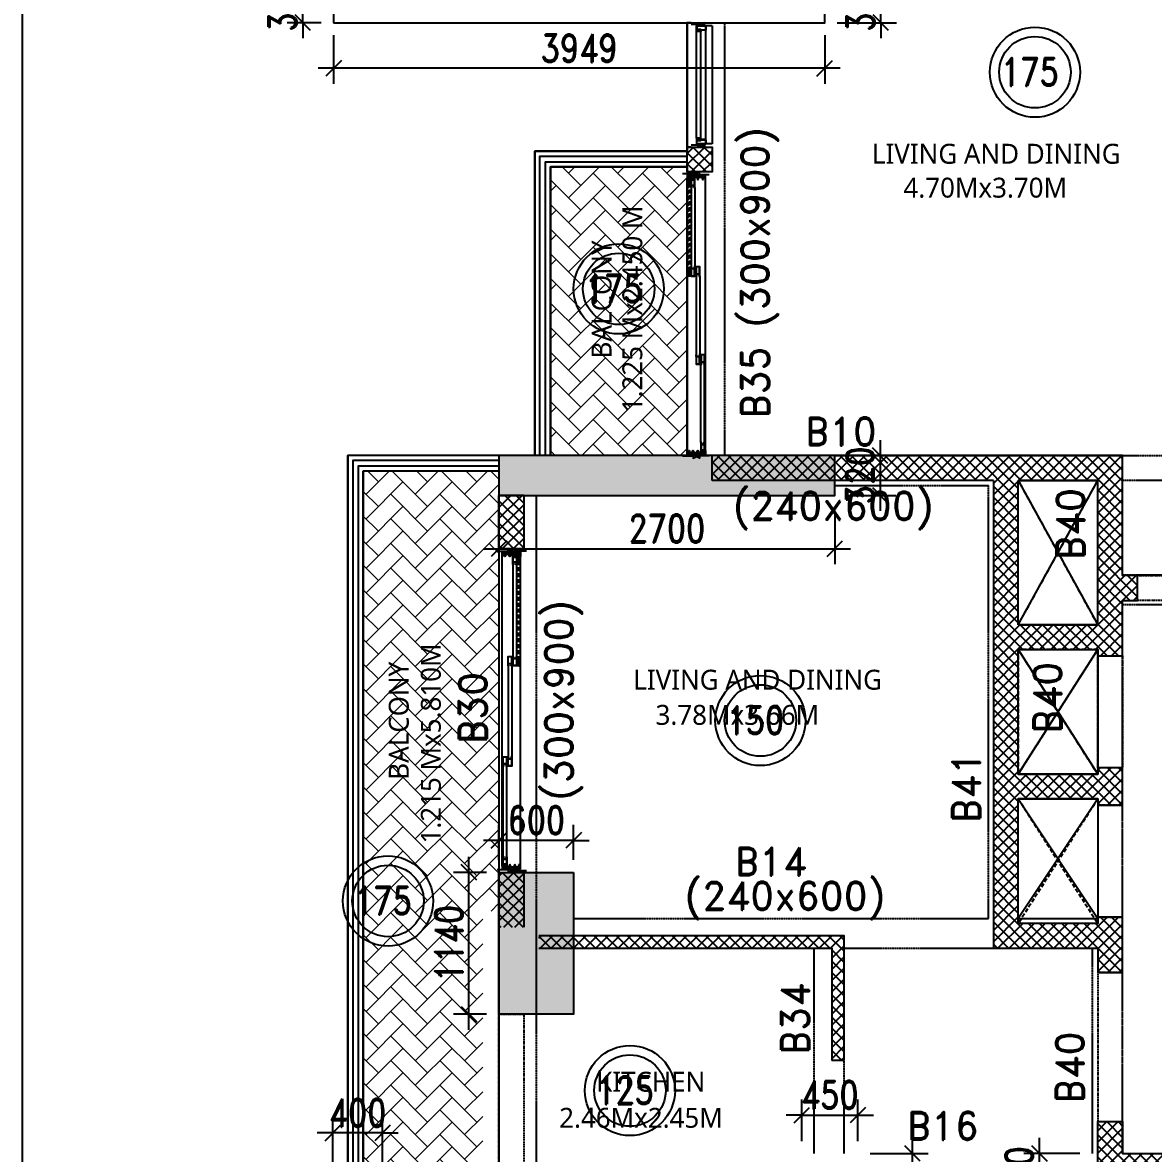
# Model space of a CAD drawing. Header units: millimetres. Extents: x 2061841 to 105821645, y -77612 to 48520811.
# Drawn here: x 105624232 to 105633324, y 48432268 to 48441357 of the extents above; entities that cross this region are included whole.
import ezdxf

# ---------------------------------------------------------------- set-up
doc = ezdxf.new("R2010")
doc.units = ezdxf.units.MM
doc.header["$LTSCALE"] = 10
doc.header["$MEASUREMENT"] = 0
doc.linetypes.add('$0$HIDDEN', pattern=[0.375, 0.25, -0.125])
doc.linetypes.add('HIDDEN2', pattern=[4.7625, 3.175, -1.5875])
for name, color, linetype in [('A-ANNO-LABL', 140, 'Continuous'), ('A-ELEV-HIDN', 54, 'HIDDEN2'), ('A-FLOR-HRAL', 200, 'Continuous'), ('A-GLAZ-FRAM', 74, 'Continuous'), ('A-WALL', 3, 'Continuous'), ('A-WALL-CILL', 140, 'Continuous'), ('A-WALL-FNSH', 8, 'Continuous'), ('A-WALL-PATT', 54, 'Continuous'), ('AS-COLS', 2, 'Continuous'), ('S-BEAM', 4, 'Continuous'), ('S-BEAMNO.', 4, 'Continuous'), ('S-CUTOUT', 6, 'Continuous'), ('S-OPENING', 6, 'Continuous'), ('S-slab thk.', 2, 'Continuous')]:
    doc.layers.add(name, color=color, linetype=linetype)
doc.layers.add('A-FIRE DOOR', color=1, linetype='Continuous', true_color=0xff0000)
doc.layers.add('S-Hatch Balcony', color=8, linetype='Continuous', lineweight=5)
doc.layers.add('S-STRCOL HATCH', color=33, linetype='Continuous', lineweight=9)
doc.styles.add('200', font='romand.shx', dxfattribs={"width": 0.8, "height": 225})
doc.styles.add('Lucida SU', font='l_10646.ttf')
doc.styles.add('RD', font='romand.shx', dxfattribs={"width": 0.9, "height": 225})
doc.dimstyles.new('GR1', dxfattribs={"dimtxt": 225, "dimasz": 125, "dimexe": 125, "dimexo": 100, "dimgap": 50, "dimtad": 1, "dimdec": 0, "dimzin": 3, "dimdsep": 46, "dimtxsty": '200', "dimblk1": 'OBLIQUE', "dimblk2": 'OBLIQUE', "dimsah": 1, "dimcen": 0.0625, "dimdle": 125, "dimclrd": 3, "dimclre": 3, "dimclrt": 2, "dimadec": 0, "dimazin": 0, "dimtfac": 1, "dimtdec": 0, "dimtix": 1, "dimtmove": 0, "dimatfit": 3, "dimfxl": 1, "dimtolj": 1, "dimtzin": 0, "dimarcsym": 0})
pattern_1 = [(135, (101776501.786, 48363983.805), (-44.9012806, -44.9012806), []), (225, (101776501.786, 48363983.805), (44.9012806, -44.9012806), [])]

# ---------------------------------------------------------------- blocks, each defined once
blk = doc.blocks.new('Alframe Door 3T+W')
for p, q in [((35, 145.7), (0, 145.7)), ((0, 145.7), (0, 0)), ((1.3, 2), (1.3, 143.7)), ((1.3, 143.7), (16.1, 143.7)), ((16.1, 143.7), (16.1, 2)), ((18, 129.5), (18, 144.2)), ((18, 144.2), (35, 144.2)), ((34.1, 129.5), (18, 129.5)), ((18, 90), (18, 119.5)), ((18, 119.5), (34.1, 119.5)), ((35, 144.2), (35, 145.7)), ((0, 0), (35, 0)), ((16.1, 2), (1.3, 2)), ((34.1, 90), (18, 90)), ((18, 50.5), (18, 80)), ((18, 80), (34.1, 80)), ((34.1, 50.5), (18, 50.5)), ((18, 16.9), (18, 40.5)), ((18, 40.5), (34.1, 40.5)), ((34.8, 16.9), (18, 16.9)), ((18, 1.5), (18, 11.1)), ((18, 11.1), (34.8, 11.1)), ((35, 1.5), (18, 1.5)), ((35, 0), (35, 1.5))]:
    blk.add_line(p, q)
for centre, start, end in [((22.8, 124.5), 336, 24), ((22.8, 85), 336, 24), ((22.8, 45.5), 336, 24), ((22.8, 14), 346.32448, 13.67552)]:
    blk.add_arc(centre, 12.3, start, end)
blk = doc.blocks.new('Alframe Win shutter wmesh')
for points in [[(7.5, -46), (7.5, 0), (4.5, 0), (4.5, -1.2), (6.2, -1.2), (6.2, -13.1), (-6.2, -13.1), (-6.2, -1.2), (-4.5, -1.2), (-4.5, 0), (-7.5, 0), (-7.5, -50), (-1, -50), (-1, -48), (-2, -48), (-2, -49), (-6.2, -49), (-6.2, -46)], [(6.2, -14.1), (-6.2, -14.1), (-6.2, -45), (6.2, -45)]]:
    blk.add_lwpolyline(points, close=True)
blk = doc.blocks.new('Al frame Door shutter 1')
blk.add_lwpolyline([(8, -60), (15, -60), (15, 15), (8, 15), (8, 13.5), (13.5, 13.5), (13.5, 0), (-13.5, 0), (-13.5, 13.5), (-8, 13.5), (-8, 15), (-15, 15), (-15, -60), (-8, -60), (-8, -58.5), (-13.5, -58.5), (-13.5, -45), (13.5, -45), (13.5, -58.5), (8, -58.5), (8, -60)])
blk.add_lwpolyline([(-13.5, -43.5), (13.5, -43.5), (13.5, -1.5), (-13.5, -1.5)], close=True)
blk = doc.blocks.new('Al frame Door shutter 2')
for p, q in [((-8, 75), (-15, 75)), ((-13.5, 60), (-13.5, 73.5)), ((-13.5, 73.5), (-8, 73.5)), ((13.5, 60), (-13.5, 60)), ((13.5, 58.5), (-13.5, 58.5)), ((-13.5, 58.5), (-13.5, 1.5)), ((-13.5, 1.5), (13.5, 1.5)), ((-8, 73.5), (-8, 75)), ((15, 75), (8, 75)), ((8, 75), (8, 73.5)), ((8, 73.5), (13.5, 73.5)), ((13.5, 73.5), (13.5, 60)), ((13.5, 1.5), (13.5, 58.5)), ((15, 34.5), (15, 75)), ((15, 34.5), (18.5, 34.5)), ((19, 33.2), (15, 33.2)), ((21.3, 37.3), (18.5, 34.5)), ((22.2, 36.4), (19, 33.2)), ((22.2, 36.4), (21.3, 37.3))]:
    blk.add_line(p, q)
blk.add_lwpolyline([(-15, 75), (-15, 0), (15, 0), (15, 33.2)])
blk = doc.blocks.new('*U696')
for p, q in [((49.9, 178.8), (2550.1, 178.8)), ((123.9, 172.6), (855, 172.6)), ((123.9, 142.6), (855, 142.6)), ((1661.1, 133.1), (930, 133.1)), ((1661.1, 103.1), (930, 103.1)), ((2476.1, 93.6), (1736.1, 93.6)), ((49.9, 33.1), (2541.1, 33.1)), ((2476.1, 63.6), (1736.1, 63.6))]:
    blk.add_line(p, q)
at = {"linetype": 'HIDDEN2'}
for p, q in [((1707.1, 54.6), (2505.1, 54.6)), ((2501.1, 39.6), (1711.1, 39.6))]:
    blk.add_line(p, q, dxfattribs=at)
at = {"color": 251}
for points in [[(25, 80.9), (0, 80.9), (25, 130.9), (0, 130.9), (25, 80.9), (25, 130.9)], [(2575, 80.9), (2600, 80.9), (2575, 130.9), (2600, 130.9), (2575, 80.9), (2575, 130.9)]]:
    blk.add_lwpolyline(points, dxfattribs=at)
at = {"layer": 'A-WALL-FNSH'}
for p, q in [((20, 130.9), (20, 220)), ((2580, 130.9), (2580, 220)), ((15, 80.9), (15, -15)), ((2585, 80.9), (2585, -15))]:
    blk.add_line(p, q, dxfattribs=at)
blk.add_blockref('Alframe Door 3T+W', (25, 33.1))
at = {"xscale": -1}
for name, p, rotation in [('Al frame Door shutter 1', (63.9, 157.6), 90), ('Al frame Door shutter 2', (930, 157.6), 90), ('Al frame Door shutter 2', (855, 118.1), 270), ('Al frame Door shutter 2', (1736.1, 118.1), 90), ('Al frame Door shutter 2', (1661.1, 78.6), 270), ('Al frame Door shutter 1', (2536.1, 78.6), 270), ('Alframe Win shutter wmesh', (2551.1, 47.1), 270)]:
    blk.add_blockref(name, p, dxfattribs=dict(at, rotation=rotation))
blk.add_blockref('Alframe Door 3T+W', (2575, 33.1), dxfattribs=at)
at = {"rotation": 90.00000000000001}
blk.add_blockref('Alframe Win shutter wmesh', (1661.1, 47.1), dxfattribs=at)
blk = doc.blocks.new('*U697')
for p, q in [((49.9, 168.2), (2250.1, 168.2)), ((123.9, 162), (756, 162)), ((123.9, 132), (756, 132)), ((1463.1, 122.5), (831, 122.5)), ((1463.1, 92.5), (831, 92.5)), ((49.9, 22.5), (2241.1, 22.5)), ((2176.1, 83), (1538.1, 83)), ((2176.1, 53), (1538.1, 53))]:
    blk.add_line(p, q)
at = {"linetype": 'HIDDEN2'}
for p, q in [((1509.1, 44), (2205.1, 44)), ((2201.1, 29), (1513.1, 29))]:
    blk.add_line(p, q, dxfattribs=at)
at = {"color": 251}
for points in [[(25, 70.4), (0, 70.4), (25, 120.4), (0, 120.4), (25, 70.4), (25, 120.4)], [(2275, 70.4), (2300, 70.4), (2275, 120.4), (2300, 120.4), (2275, 70.4), (2275, 120.4)]]:
    blk.add_lwpolyline(points, dxfattribs=at)
at = {"layer": 'A-WALL-FNSH'}
for p, q in [((20, 120.4), (20, 198.8)), ((2280, 120.4), (2280, 198.8)), ((15, 70.4), (15, -15)), ((2285, 70.4), (2285, -15))]:
    blk.add_line(p, q, dxfattribs=at)
blk.add_blockref('Alframe Door 3T+W', (25, 22.5))
at = {"xscale": -1}
for name, p, rotation in [('Al frame Door shutter 1', (63.9, 147), 90), ('Al frame Door shutter 2', (831, 147), 90), ('Al frame Door shutter 2', (756, 107.5), 270), ('Al frame Door shutter 2', (1538.1, 107.5), 90), ('Al frame Door shutter 2', (1463.1, 68), 270), ('Al frame Door shutter 1', (2236.1, 68), 270), ('Alframe Win shutter wmesh', (2251.1, 36.5), 270)]:
    blk.add_blockref(name, p, dxfattribs=dict(at, rotation=rotation))
blk.add_blockref('Alframe Door 3T+W', (2275, 22.5), dxfattribs=at)
at = {"rotation": 90.00000000000001}
blk.add_blockref('Alframe Win shutter wmesh', (1463.1, 36.5), dxfattribs=at)
blk = doc.blocks.new('Win clip')
for points in [[(14, 1.1), (14, 9), (17.6, 9), (17.6, 7.8), (18.8, 7.8), (18.8, 9), (20, 9), (20, 10.2), (0, 10.2), (0, 0), (3.4, 0), (3.4, -1.2), (2, -1.2), (2, -2.4), (4.6, -2.4), (4.6, 0), (16.8, 0), (16.8, -1.2), (15.4, -1.2), (15.4, -2.4), (18, -2.4), (18, 1.1)], [(1.2, 9), (12.7, 9), (12.7, 1.1), (1.2, 1.1)]]:
    blk.add_lwpolyline(points, close=True)
at = {"layer": 'Defpoints'}
blk.add_line((28, 2.7), (22, 2.7), dxfattribs=at)
blk = doc.blocks.new('*U698')
for p, q in [((70.2, 100.1), (940, 100.1)), ((60, 25.1), (940, 25.1)), ((70.4, 65.4), (940.2, 65.4))]:
    blk.add_line(p, q)
at = {"color": 251}
for p, q in [((0, 87.6), (25, 87.6)), ((25, 87.6), (0, 37.6)), ((0, 87.6), (25, 37.6)), ((25, 37.6), (0, 37.6)), ((1000, 87.6), (975, 87.6)), ((975, 87.6), (1000, 37.6)), ((1000, 87.6), (975, 37.6)), ((975, 37.6), (1000, 37.6))]:
    blk.add_line(p, q, dxfattribs=at)
for points in [[(62.5, 70.1), (62.5, 66.6), (55, 66.6), (55, 85.3), (58.8, 85.3), (58.8, 83.6), (60, 83.6), (60, 88.4), (58.8, 88.4), (58.8, 86.7), (55, 86.7), (55, 98.8), (58.8, 98.8), (58.8, 97.1), (60, 97.1), (60, 100.1), (25, 100.1), (25, 25.1), (60, 25.1), (60, 65.4), (70, 65.4), (70, 70.1)], [(937.5, 70.1), (937.5, 66.6), (945, 66.6), (945, 85.3), (941.2, 85.3), (941.2, 83.6), (940, 83.6), (940, 88.4), (941.2, 88.4), (941.2, 86.7), (945, 86.7), (945, 98.8), (941.2, 98.8), (941.2, 97.1), (940, 97.1), (940, 100.1), (975, 100.1), (975, 25.1), (940, 25.1), (940, 65.4), (930, 65.4), (930, 70.1)], [(69, 69.1), (67.8, 69.1), (67.8, 70.1), (70, 70.1), (67.8, 70.1), (67.8, 69.1), (69, 69.1), (69, 66.6), (63.5, 66.6), (63.5, 69.1)], [(931, 69.1), (932.2, 69.1), (932.2, 70.1), (930, 70.1), (932.2, 70.1), (932.2, 69.1), (931, 69.1), (931, 66.6), (936.5, 66.6), (936.5, 69.1)]]:
    blk.add_lwpolyline(points)
for points in [[(58.8, 26.3), (26.2, 26.3), (26.2, 98.9), (53.8, 98.9), (53.8, 65.4), (58.8, 65.4)], [(941.2, 26.3), (973.8, 26.3), (973.8, 98.9), (946.2, 98.9), (946.2, 65.4), (941.2, 65.4)], [(64.7, 80.1), (64.7, 79.1), (63.5, 79.1), (64.7, 79.1), (64.7, 80.1), (62.5, 80.1)], [(935.3, 80.1), (935.3, 79.1), (936.5, 79.1), (935.3, 79.1), (935.3, 80.1), (937.5, 80.1)]]:
    blk.add_lwpolyline(points, close=True)
at = {"layer": 'A-WALL-CILL'}
blk.add_line((975, -25), (25, -25), dxfattribs=at)
blk.add_lwpolyline([(0, 145.1), (0, 175.1), (1000, 175.1), (1000, 145.1)], dxfattribs=at)
at = {"layer": 'A-WALL-FNSH'}
for p, q in [((14.8, 87.6), (14.8, 145.1)), ((985.2, 87.6), (985.2, 145.1)), ((25, -25), (25, 35.1)), ((975, -25), (975, 35.1))]:
    blk.add_line(p, q, dxfattribs=at)
at = {"rotation": 270}
blk.add_blockref('Win clip', (60, 100.1), dxfattribs=at)
at = {"xscale": -1, "rotation": 90}
blk.add_blockref('Win clip', (940, 100.1), dxfattribs=at)
blk = doc.blocks.new('_Oblique')
at = {"color": 0, "linetype": 'ByBlock', "lineweight": -2}
blk.add_line((-0.5, -0.5), (0.5, 0.5), dxfattribs=at)
blk = doc.blocks.new('*D906')
at = {"layer": 'AS-COLS', "color": 3, "lineweight": -2, "transparency": 16777216}
for p, q in [((102863725.6, 48530182), (102863725.6, 48530571.9)), ((102864125.6, 48530182), (102864125.6, 48530571.9)), ((102863725.6, 48530446.9), (102863600.6, 48530446.9)), ((102864125.6, 48530446.9), (102863725.6, 48530446.9)), ((102864125.6, 48530446.9), (102864250.6, 48530446.9))]:
    blk.add_line(p, q, dxfattribs=at)
at = {"layer": 'Defpoints', "color": 0, "transparency": 16777216}
for p in [(102863725.6, 48530446.9), (102863725.6, 48530082), (102864125.6, 48530082)]:
    blk.add_point(p, dxfattribs=at)
at = {"layer": 'AS-COLS', "color": 3, "lineweight": -2, "transparency": 16777216, "xscale": 125, "yscale": 125, "zscale": 125}
blk.add_blockref('_Oblique', (102863725.6, 48530446.9), dxfattribs=at)
at = {"layer": 'AS-COLS', "color": 3, "lineweight": -2, "transparency": 16777216, "xscale": 125, "yscale": 125, "zscale": 125, "rotation": 180}
blk.add_blockref('_Oblique', (102864125.6, 48530446.9), dxfattribs=at)
at = {"layer": 'AS-COLS', "color": 2, "transparency": 16777216, "insert": (102863925.6, 48530609.4), "char_height": 225, "attachment_point": 5, "style": '200'}
blk.add_mtext('\\A1;400', dxfattribs=at)
blk = doc.blocks.new('*D907')
at = {"layer": 'AS-COLS', "color": 3, "lineweight": -2, "transparency": 16777216}
for p, q in [((102865061.6, 48532640.8), (102865061.6, 48532923.6)), ((102865661.6, 48532640.8), (102865661.6, 48532923.6)), ((102865061.6, 48532798.6), (102864936.6, 48532798.6)), ((102865661.6, 48532798.6), (102865061.6, 48532798.6)), ((102865661.6, 48532798.6), (102865786.6, 48532798.6))]:
    blk.add_line(p, q, dxfattribs=at)
at = {"layer": 'Defpoints', "color": 0, "transparency": 16777216}
for p in [(102865061.6, 48532798.6), (102865061.6, 48532540.8, 0), (102865661.6, 48532540.8, 0)]:
    blk.add_point(p, dxfattribs=at)
at = {"layer": 'AS-COLS', "color": 3, "lineweight": -2, "transparency": 16777216, "xscale": 125, "yscale": 125, "zscale": 125}
blk.add_blockref('_Oblique', (102865061.6, 48532798.6), dxfattribs=at)
at = {"layer": 'AS-COLS', "color": 3, "lineweight": -2, "transparency": 16777216, "xscale": 125, "yscale": 125, "zscale": 125, "rotation": 180}
blk.add_blockref('_Oblique', (102865661.6, 48532798.6), dxfattribs=at)
at = {"layer": 'AS-COLS', "color": 2, "transparency": 16777216, "insert": (102865361.6, 48532961.1), "char_height": 225, "attachment_point": 5, "style": '200'}
blk.add_mtext('\\A1;600', dxfattribs=at)
blk = doc.blocks.new('*D908')
at = {"layer": 'AS-COLS', "color": 3, "lineweight": -2, "transparency": 16777216}
for p, q in [((102864820.4, 48531276.3), (102864820.4, 48532665.8)), ((102864961.6, 48532540.8), (102864695.4, 48532540.8)), ((102864961.6, 48531401.3), (102864695.4, 48531401.3))]:
    blk.add_line(p, q, dxfattribs=at)
at = {"layer": 'Defpoints', "color": 0, "transparency": 16777216}
for p in [(102864820.4, 48532540.8), (102865061.6, 48532540.8), (102865061.6, 48531401.3)]:
    blk.add_point(p, dxfattribs=at)
at = {"layer": 'AS-COLS', "color": 3, "lineweight": -2, "transparency": 16777216, "xscale": 125, "yscale": 125, "zscale": 125}
for p, rotation in [((102864820.4, 48532540.8), 90), ((102864820.4, 48531401.3), 270)]:
    blk.add_blockref('_Oblique', p, dxfattribs=dict(at, rotation=rotation))
at = {"layer": 'AS-COLS', "color": 2, "transparency": 16777216, "insert": (102864657.9, 48531971), "char_height": 225, "attachment_point": 5, "rotation": 90, "style": '200'}
blk.add_mtext('\\A1;1140', dxfattribs=at)
blk = doc.blocks.new('*D909')
at = {"layer": 'AS-COLS', "color": 3, "lineweight": -2, "transparency": 16777216}
for p, q in [((102865061.6, 48535415.6), (102865061.6, 48535017.7)), ((102867761.7, 48535415.6), (102867761.7, 48535017.7)), ((102864936.6, 48535142.7), (102867886.7, 48535142.7))]:
    blk.add_line(p, q, dxfattribs=at)
at = {"layer": 'Defpoints', "color": 0, "transparency": 16777216}
for p in [(102865061.6, 48535515.6), (102867761.7, 48535515.6), (102867761.7, 48535142.7)]:
    blk.add_point(p, dxfattribs=at)
at = {"layer": 'AS-COLS', "color": 3, "lineweight": -2, "transparency": 16777216, "xscale": 125, "yscale": 125, "zscale": 125, "rotation": 180}
blk.add_blockref('_Oblique', (102865061.6, 48535142.7), dxfattribs=at)
at = {"layer": 'AS-COLS', "color": 3, "lineweight": -2, "transparency": 16777216, "xscale": 125, "yscale": 125, "zscale": 125}
blk.add_blockref('_Oblique', (102867761.7, 48535142.7), dxfattribs=at)
at = {"layer": 'AS-COLS', "color": 2, "transparency": 16777216, "insert": (102866411.7, 48535305.2), "char_height": 225, "attachment_point": 5, "style": '200'}
blk.add_mtext('\\A1;2700', dxfattribs=at)
blk = doc.blocks.new('*D910')
at = {"layer": 'AS-COLS', "color": 3, "lineweight": -2, "transparency": 16777216}
for p, q in [((102868126.9, 48536016.3), (102868126.9, 48535446.3)), ((102867861.7, 48535891.3), (102868251.9, 48535891.3)), ((102867861.7, 48535571.3), (102868251.9, 48535571.3))]:
    blk.add_line(p, q, dxfattribs=at)
at = {"layer": 'Defpoints', "color": 0, "transparency": 16777216}
for p in [(102867761.7, 48535891.3), (102867761.7, 48535571.3), (102868126.9, 48535571.3)]:
    blk.add_point(p, dxfattribs=at)
at = {"layer": 'AS-COLS', "color": 3, "lineweight": -2, "transparency": 16777216, "xscale": 125, "yscale": 125, "zscale": 125}
for p, rotation in [((102868126.9, 48535891.3), 90), ((102868126.9, 48535571.3), 270)]:
    blk.add_blockref('_Oblique', p, dxfattribs=dict(at, rotation=rotation))
at = {"layer": 'AS-COLS', "color": 2, "transparency": 16777216, "insert": (102867964.4, 48535731.3), "char_height": 225, "attachment_point": 5, "rotation": 90, "style": '200'}
blk.add_mtext('\\A1;320', dxfattribs=at)
blk = doc.blocks.new('*D923')
at = {"layer": 'AS-COLS', "color": 3, "lineweight": -2, "transparency": 16777216}
for p, q in [((102868386.6, 48529256.3), (102868386.6, 48530406.3)), ((102868046.6, 48530281.3), (102868511.6, 48530281.3)), ((102868046.6, 48529381.3), (102868511.6, 48529381.3))]:
    blk.add_line(p, q, dxfattribs=at)
at = {"layer": 'Defpoints', "color": 0, "transparency": 16777216}
for p in [(102867946.6, 48530281.3), (102868386.6, 48530281.3), (102867946.6, 48529381.3)]:
    blk.add_point(p, dxfattribs=at)
at = {"layer": 'AS-COLS', "color": 3, "lineweight": -2, "transparency": 16777216, "xscale": 125, "yscale": 125, "zscale": 125}
for p, rotation in [((102868386.6, 48530281.3), 90), ((102868386.6, 48529381.3), 270)]:
    blk.add_blockref('_Oblique', p, dxfattribs=dict(at, rotation=rotation))
at = {"layer": 'AS-COLS', "color": 2, "transparency": 16777216, "insert": (102868224.1, 48529831.3), "char_height": 225, "attachment_point": 5, "rotation": 90, "style": '200'}
blk.add_mtext('\\A1;900', dxfattribs=at)
blk = doc.blocks.new('*D924')
at = {"layer": 'AS-COLS', "color": 3, "lineweight": -2, "transparency": 16777216}
for p, q in [((102867496.6, 48530381.3), (102867496.6, 48530714.8)), ((102867946.6, 48530381.3), (102867946.6, 48530714.8)), ((102867496.6, 48530589.8), (102867371.6, 48530589.8)), ((102867496.6, 48530589.8), (102867946.6, 48530589.8)), ((102867946.6, 48530589.8), (102868071.6, 48530589.8))]:
    blk.add_line(p, q, dxfattribs=at)
at = {"layer": 'Defpoints', "color": 0, "transparency": 16777216}
for p in [(102867946.6, 48530589.8), (102867496.6, 48530281.3), (102867946.6, 48530281.3)]:
    blk.add_point(p, dxfattribs=at)
at = {"layer": 'AS-COLS', "color": 3, "lineweight": -2, "transparency": 16777216, "xscale": 125, "yscale": 125, "zscale": 125}
blk.add_blockref('_Oblique', (102867496.6, 48530589.8), dxfattribs=at)
at = {"layer": 'AS-COLS', "color": 3, "lineweight": -2, "transparency": 16777216, "xscale": 125, "yscale": 125, "zscale": 125, "rotation": 180}
blk.add_blockref('_Oblique', (102867946.6, 48530589.8), dxfattribs=at)
at = {"layer": 'AS-COLS', "color": 2, "transparency": 16777216, "insert": (102867721.6, 48530752.3), "char_height": 225, "attachment_point": 5, "style": '200'}
blk.add_mtext('\\A1;450', dxfattribs=at)
blk = doc.blocks.new('*D929')
at = {"layer": 'AS-COLS', "color": 3, "lineweight": -2, "transparency": 16777216}
for p, q in [((102869406.5, 48530281.9), (102869406.5, 48530406.9)), ((102869731.2, 48530281.9), (102869281.5, 48530281.9)), ((102869406.5, 48529931.9), (102869406.5, 48530281.9)), ((102869731.2, 48529931.9), (102869281.5, 48529931.9)), ((102869406.5, 48529931.9), (102869406.5, 48529806.9))]:
    blk.add_line(p, q, dxfattribs=at)
at = {"layer": 'Defpoints', "color": 0, "transparency": 16777216}
for p in [(102869406.5, 48530281.9), (102869831.2, 48530281.9), (102869831.2, 48529931.9)]:
    blk.add_point(p, dxfattribs=at)
at = {"layer": 'AS-COLS', "color": 3, "lineweight": -2, "transparency": 16777216, "xscale": 125, "yscale": 125, "zscale": 125}
for p, rotation in [((102869406.5, 48530281.9), 270), ((102869406.5, 48529931.9), 90)]:
    blk.add_blockref('_Oblique', p, dxfattribs=dict(at, rotation=rotation))
at = {"layer": 'AS-COLS', "color": 2, "transparency": 16777216, "insert": (102869244, 48530106.9), "char_height": 225, "attachment_point": 5, "rotation": 90, "style": '200'}
blk.add_mtext('\\A1;350', dxfattribs=at)
blk = doc.blocks.new('*D966')
at = {"layer": 'AS-COLS', "color": 3, "lineweight": -2, "transparency": 16777216}
for p, q in [((102863484.2, 48539691.3), (102863484.2, 48539816.3)), ((102863631.8, 48539691.3), (102863359.2, 48539691.3)), ((102863484.2, 48539371.3), (102863484.2, 48539691.3)), ((102863631.8, 48539371.3), (102863359.2, 48539371.3)), ((102863484.2, 48539371.3), (102863484.2, 48539246.3))]:
    blk.add_line(p, q, dxfattribs=at)
at = {"layer": 'Defpoints', "color": 0, "transparency": 16777216}
for p in [(102863484.2, 48539691.3), (102863731.8, 48539691.3), (102863731.8, 48539371.3)]:
    blk.add_point(p, dxfattribs=at)
at = {"layer": 'AS-COLS', "color": 3, "lineweight": -2, "transparency": 16777216, "xscale": 125, "yscale": 125, "zscale": 125}
for p, rotation in [((102863484.2, 48539691.3), 270), ((102863484.2, 48539371.3), 90)]:
    blk.add_blockref('_Oblique', p, dxfattribs=dict(at, rotation=rotation))
at = {"layer": 'AS-COLS', "color": 2, "transparency": 16777216, "insert": (102863321.7, 48539531.3), "char_height": 225, "attachment_point": 5, "rotation": 90, "style": '200'}
blk.add_mtext('\\A1;320', dxfattribs=at)
blk = doc.blocks.new('*D967')
at = {"layer": 'AS-COLS', "color": 3, "lineweight": -2, "transparency": 16777216}
for p, q in [((102863731.8, 48539271.3), (102863731.8, 48538879.8)), ((102867680.7, 48539271.3), (102867680.7, 48538879.8)), ((102867805.7, 48539004.8), (102863606.8, 48539004.8))]:
    blk.add_line(p, q, dxfattribs=at)
at = {"layer": 'Defpoints', "color": 0, "transparency": 16777216}
for p in [(102863731.8, 48539371.3), (102867680.7, 48539371.3), (102863731.8, 48539004.8)]:
    blk.add_point(p, dxfattribs=at)
at = {"layer": 'AS-COLS', "color": 3, "lineweight": -2, "transparency": 16777216, "xscale": 125, "yscale": 125, "zscale": 125, "rotation": 180}
blk.add_blockref('_Oblique', (102863731.8, 48539004.8), dxfattribs=at)
at = {"layer": 'AS-COLS', "color": 3, "lineweight": -2, "transparency": 16777216, "xscale": 125, "yscale": 125, "zscale": 125}
blk.add_blockref('_Oblique', (102867680.7, 48539004.8), dxfattribs=at)
at = {"layer": 'AS-COLS', "color": 2, "transparency": 16777216, "insert": (102865706.3, 48539167.3), "char_height": 225, "attachment_point": 5, "style": '200'}
blk.add_mtext('\\A1;3949', dxfattribs=at)
blk = doc.blocks.new('*D968')
at = {"layer": 'AS-COLS', "color": 3, "lineweight": -2, "transparency": 16777216}
for p, q in [((102868131.5, 48539691.3), (102868131.5, 48539816.3)), ((102867780.7, 48539691.3), (102868256.5, 48539691.3)), ((102868131.5, 48539371.3), (102868131.5, 48539691.3)), ((102867780.7, 48539371.3), (102868256.5, 48539371.3)), ((102868131.5, 48539371.3), (102868131.5, 48539246.3))]:
    blk.add_line(p, q, dxfattribs=at)
at = {"layer": 'Defpoints', "color": 0, "transparency": 16777216}
for p in [(102867680.7, 48539691.3), (102868131.5, 48539691.3), (102867680.7, 48539371.3)]:
    blk.add_point(p, dxfattribs=at)
at = {"layer": 'AS-COLS', "color": 3, "lineweight": -2, "transparency": 16777216, "xscale": 125, "yscale": 125, "zscale": 125}
for p, rotation in [((102868131.5, 48539691.3), 270), ((102868131.5, 48539371.3), 90)]:
    blk.add_blockref('_Oblique', p, dxfattribs=dict(at, rotation=rotation))
at = {"layer": 'AS-COLS', "color": 2, "transparency": 16777216, "insert": (102867969, 48539531.3), "char_height": 225, "attachment_point": 5, "rotation": 90, "style": '200'}
blk.add_mtext('\\A1;320', dxfattribs=at)
blk = doc.blocks.new('TOWER-A TYPICAL FLOOR FRAMING PLAN N')
at = {"layer": 'A-WALL-PATT'}
h = blk.add_hatch(dxfattribs=at)
h.set_pattern_fill('ANSI37', color=8, scale=20, angle=90)
h.set_pattern_definition([(135, (101852168.86, 47924886.76), (-44.9012806, -44.9012806), []), (225, (101852168.86, 47924886.76), (44.9012806, -44.9012806), [])])
h.paths.add_polyline_path([(102866775.9, 48538371.5), (102866575.9, 48538371.5), (102866575.9, 48538171.5), (102866576, 48538171.5), (102866776, 48538171.5)])
h = blk.add_hatch(dxfattribs=at)
h.set_pattern_fill('ANSI37', color=8, scale=20, angle=90)
h.set_pattern_definition([(135, (101816450.84, 48122568.903), (-44.9012806, -44.9012806), []), (225, (101816450.84, 48122568.903), (44.9012806, -44.9012806), [])])
h.paths.add_polyline_path([(102869236.6, 48534531.3), (102869236.6, 48535691.3), (102869875.8, 48535691.3), (102869875.8, 48534531.3)], flags=16)
h.paths.add_polyline_path([(102867836.6, 48531027.6), (102867836.6, 48532031.3), (102865381.6, 48532031.3), (102865381.6, 48531931.3), (102867736.6, 48531931.3), (102867736.6, 48531027.6)])
h.paths.add_polyline_path([(102869036.6, 48535691.3), (102869036.6, 48531931.3), (102869875.8, 48531931.3), (102869875.8, 48531737.5), (102870075.8, 48531737.5), (102870075.8, 48531931.3), (102870075.8, 48532181.3), (102869875.8, 48532181.3), (102869875.8, 48532131.3), (102869236.6, 48532131.3), (102869236.6, 48533131.3), (102869875.8, 48533131.3), (102869875.8, 48533081.3), (102870075.8, 48533081.3), (102870075.8, 48533381.3), (102869875.8, 48533381.3), (102869875.8, 48533331.3), (102869236.6, 48533331.3), (102869236.6, 48534331.3), (102869875.8, 48534331.3), (102869875.8, 48534281.3), (102870075.8, 48534281.3), (102870075.8, 48534727.6), (102870194.8, 48534727.6), (102870194.8, 48534927.6), (102870075.8, 48534927.6), (102870075.8, 48535891.3), (102866775.8, 48535891.3), (102866775.8, 48535691.3)])
h = blk.add_hatch(dxfattribs=at)
h.set_pattern_fill('ANSI37', color=8, scale=20, angle=90)
h.set_pattern_definition(pattern_1)
h.paths.add_polyline_path([(102865061.6, 48535571.3), (102865261.6, 48535571.3), (102865261.6, 48535140.8), (102865061.6, 48535140.8)])
h = blk.add_hatch(dxfattribs=at)
h.set_pattern_fill('ANSI37', color=8, scale=20, angle=90)
h.set_pattern_definition(pattern_1)
h.paths.add_polyline_path([(102865061.6, 48532540.8), (102865186.4, 48532540.8), (102865186.4, 48532540.8), (102865186.4, 48532540.8), (102865261.6, 48532540.8), (102865261.6, 48532101.3), (102865061.6, 48532101.3)])
h = blk.add_hatch(dxfattribs=at)
h.set_pattern_fill('ANSI37', color=8, scale=20, angle=90)
h.set_pattern_definition([(135, (101804621.886, 48122568.903), (-44.9012806, -44.9012806), []), (225, (101804621.886, 48122568.903), (44.9012806, -44.9012806), [])])
h.paths.add_polyline_path([(102870876.6, 48526981.3), (102870876.6, 48523181.3), (102871194.8, 48523181.3), (102871194.8, 48522981.3), (102870776.6, 48522981.3), (102870776.6, 48526881.3), (102868946.6, 48526881.3), (102868946.6, 48526981.3)])
h.paths.add_polyline_path([(102871901.6, 48529501.9), (102873001.6, 48529501.9), (102873001.6, 48529601.9), (102872101.6, 48529601.9), (102872101.6, 48530281.9), (102870075.8, 48530281.9), (102870075.8, 48530537.5), (102869875.8, 48530537.5), (102869875.8, 48530081.9), (102871901.6, 48530081.9)])
h.paths.add_polyline_path([(102872001.6, 48528701.9), (102871901.6, 48528701.9), (102871901.6, 48526981.3), (102871876.6, 48526981.3), (102871876.6, 48526881.3), (102873001.6, 48526881.3), (102873001.6, 48527081.3), (102872101.6, 48527081.3), (102872101.6, 48527801.9), (102873001.6, 48527801.9), (102873001.6, 48528001.9), (102872001.6, 48528001.9)])
at = {"layer": 'S-Hatch Balcony'}
h = blk.add_hatch(dxfattribs=at)
h.set_pattern_fill('AR-HBONE', color=256, scale=35, style=0)
h.set_pattern_definition([(45, (102322585.32, 48839689.95), (2e-14, 197.9899), [420, -140]), (135, (102322684.31, 48839788.94), (2e-14, 197.9899), [420, -140])])
h.paths.add_polyline_path([(102866575.9, 48538212.7), (102865475.9, 48538212.7), (102865475.8, 48535891.3), (102866575.9, 48535891.3)])
h = blk.add_hatch(dxfattribs=at)
h.set_pattern_fill('AR-HBONE', color=256, scale=35, style=0)
h.set_pattern_definition([(45, (102319769.87, 48829388.43), (2e-14, 197.9899), [420, -140]), (135, (102319868.86, 48829487.42), (2e-14, 197.9899), [420, -140])])
edge = h.paths.add_edge_path()
edge.add_line((102865061.9, 48535766.3), (102863970.9, 48535766.3))
edge.add_line((102863970.9, 48535766.3), (102863970.6, 48530081.3))
edge.add_line((102863970.6, 48530081.3), (102864006.3, 48530081.3))
edge.add_line((102864006.3, 48530081.3), (102864006.3, 48530081.3))
edge.add_line((102864006.3, 48530081.3), (102864931.3, 48530081.3))
edge.add_line((102864931.3, 48530081.3), (102864931.3, 48532230.1))
edge.add_line((102864931.3, 48532230.1), (102865061.6, 48532230.1))
edge.add_line((102865061.6, 48532230.1), (102865066.3, 48535766.3))
at = {"layer": 'S-STRCOL HATCH'}
h = blk.add_hatch(color=256, dxfattribs=at)
h.dxf.hatch_style = 1
h.paths.add_polyline_path([(102865061.6, 48535572), (102867761.7, 48535571.3), (102867761.7, 48535891.3), (102865061.6, 48535892)])
h = blk.add_hatch(color=256, dxfattribs=at)
h.dxf.hatch_style = 1
h.paths.add_polyline_path([(102865661.6, 48532540.8), (102865661.6, 48531401.3), (102865061.6, 48531402), (102865061.6, 48532540.8)])
at = {"layer": 'A-ELEV-HIDN'}
for p, q in [((102869236.6, 48534531.3, 0), (102869875.8, 48535691.3, 0)), ((102869236.6, 48535691.3, 0), (102869875.8, 48534531.3, 0)), ((102869236.6, 48533331.3, 0), (102869875.8, 48534331.3, 0)), ((102869875.8, 48533331.3, 0), (102869236.6, 48534331.3, 0)), ((102869875.8, 48533131.3, 0), (102869236.6, 48532131.3, 0)), ((102869236.6, 48533131.3, 0), (102869875.8, 48532131.3, 0))]:
    blk.add_line(p, q, dxfattribs=at)
at = {"layer": 'A-ELEV-HIDN', "ltscale": 0.3, "elevation": 0}
for points in [[(102870194.8, 48534927.6), (102871394.8, 48534927.6), (102871394.8, 48534727.6), (102870194.8, 48534727.6)], [(102869875.8, 48534281.3), (102870075.8, 48534281.3), (102870075.8, 48533381.3), (102869875.8, 48533381.3)], [(102870075.8, 48533081.3), (102869875.8, 48533081.3), (102869875.8, 48532181.3), (102870075.8, 48532181.3)], [(102870075.8, 48531737.5), (102869875.8, 48531737.5), (102869875.8, 48530537.5), (102870075.8, 48530537.5)], [(102865061.6, 48531401.3), (102865261.6, 48531401.3), (102865261.6, 48530081.3), (102865061.6, 48530081.3)]]:
    blk.add_lwpolyline(points, close=True, dxfattribs=at)
at = {"layer": 'A-ELEV-HIDN', "elevation": 0}
for points in [[(102869236.6, 48533331.3), (102869875.8, 48533331.3), (102869875.8, 48534331.3), (102869236.6, 48534331.3)], [(102869236.6, 48533131.3), (102869875.8, 48533131.3), (102869875.8, 48532131.3), (102869236.6, 48532131.3)]]:
    blk.add_lwpolyline(points, close=True, dxfattribs=at)
at = {"layer": 'A-FIRE DOOR'}
blk.add_lwpolyline([(102861231.6, 48553234.4), (102910307.4, 48553234.4), (102910307.4, 48519249.1), (102861231.6, 48519249.1)], close=True, dxfattribs=at)
at = {"layer": 'A-FLOR-HRAL', "color": 252, "elevation": 0}
for points in [[(102865350.8, 48535887.7), (102865350.8, 48538337.7), (102866575.8, 48538337.7)], [(102865390.8, 48535887.7), (102865390.8, 48538297.7), (102866575.8, 48538297.7)], [(102865435.8, 48535887.7), (102865435.8, 48538252.7), (102866575.8, 48538252.7)], [(102865475.8, 48535887.7), (102865475.8, 48538212.7), (102866575.8, 48538212.7)], [(102865062.3, 48535891.3), (102863845.6, 48535891.3), (102863845.6, 48530081.3)], [(102865062.3, 48535851.3), (102863885.6, 48535851.3), (102863885.6, 48530081.3)], [(102865062.3, 48535806.3), (102863930.6, 48535806.3), (102863930.6, 48530081.3)], [(102865062.3, 48535766.3), (102863970.6, 48535766.3), (102863970.6, 48530081.3)]]:
    blk.add_lwpolyline(points, dxfattribs=at)
at = {"layer": 'A-WALL', "color": 8}
for p, q in [((102870075.8, 48535891.3, 0), (102866775.8, 48535891.3)), ((102866775.8, 48535691.3), (102866775.8, 48535891.3)), ((102869036.6, 48535691.3, 0), (102866775.8, 48535691.3)), ((102869236.6, 48534531.3, 0), (102869236.6, 48535691.3, 0)), ((102869236.6, 48535691.3, 0), (102869875.8, 48535691.3, 0)), ((102869875.8, 48534531.3, 0), (102869875.8, 48535691.3, 0)), ((102865261.6, 48535571.3, 0), (102865061.6, 48535571.3, 0)), ((102869875.8, 48534531.3, 0), (102869236.6, 48534531.3, 0)), ((102867836.6, 48531027.6), (102867736.6, 48531027.6))]:
    blk.add_line(p, q, dxfattribs=at)
at = {"layer": 'A-WALL', "color": 8, "elevation": 0}
blk.add_lwpolyline([(102866673.7, 48538171.5), (102866575.8, 48538171.5), (102866575.8, 48538371.5), (102866775.8, 48538371.5), (102866775.8, 48538171.5)], close=True, dxfattribs=at)
for points in [[(102869036.6, 48535691.3), (102869036.6, 48531931.3), (102869875.8, 48531931.3), (102869875.8, 48531737.5), (102870075.8, 48531737.5), (102870075.8, 48531931.3), (102870075.8, 48532181.3), (102869875.8, 48532181.3), (102869875.8, 48532131.3), (102869236.6, 48532131.3), (102869236.6, 48533131.3), (102869875.8, 48533131.3), (102869875.8, 48533081.3), (102870075.8, 48533081.3), (102870075.8, 48533381.3), (102869875.8, 48533381.3), (102869875.8, 48533331.3), (102869236.6, 48533331.3), (102869236.6, 48534331.3), (102869875.8, 48534331.3), (102869875.8, 48534281.3), (102870075.8, 48534281.3), (102870075.8, 48534727.6), (102870194.8, 48534727.6), (102870194.8, 48534927.6), (102870075.8, 48534927.6), (102870075.8, 48535891.3)], [(102867836.6, 48531027.6), (102867836.6, 48532031.3), (102865381.6, 48532031.3)], [(102865381.6, 48531931.3), (102867736.6, 48531931.3), (102867736.6, 48531027.6)]]:
    blk.add_lwpolyline(points, dxfattribs=at)
at = {"layer": 'A-WALL', "color": 8}
for points in [[(102865261.6, 48535571.3), (102865261.6, 48535140.8), (102865061.6, 48535140.8), (102865061.6, 48535571.3)], [(102865061.6, 48532101.3), (102865061.6, 48532540.8), (102865261.6, 48532540.8), (102865261.6, 48532101.3)]]:
    blk.add_lwpolyline(points, dxfattribs=at)
blk.add_lwpolyline([(102871901.6, 48529501.9), (102871901.6, 48530081.9), (102869875.8, 48530081.9), (102869875.8, 48530537.5), (102870075.8, 48530537.5), (102870075.8, 48530281.9), (102872101.6, 48530281.9), (102872101.6, 48529601.9), (102873001.6, 48529601.9), (102873001.6, 48529501.9)], close=True, dxfattribs=at)
at = {"layer": 'AS-COLS', "color": 1, "elevation": 0}
for points in [[(102863731.8, 48539371.3), (102867680.7, 48539371.3), (102867680.7, 48539691.3), (102863731.8, 48539691.3)], [(102865661.6, 48532540.8), (102865661.6, 48531401.3), (102865061.6, 48531401.3), (102865061.6, 48532540.8)]]:
    blk.add_lwpolyline(points, close=True, dxfattribs=at)
at = {"layer": 'AS-COLS', "color": 1}
blk.add_lwpolyline([(102865061.6, 48535571.3), (102867761.7, 48535571.3), (102867761.7, 48535891.3), (102865061.6, 48535891.3)], close=True, dxfattribs=at)
at = {"layer": 'S-BEAM'}
for p, q in [((102866575.9, 48539371.3, 0), (102866575.9, 48538337.7, 0)), ((102866575.9, 48538212.7, 0), (102866575.9, 48535891.3, 0)), ((102865061.6, 48535891.3), (102863845.6, 48535891.3)), ((102863845.6, 48530081.3, 0), (102863845.6, 48535891.3, 0)), ((102865061.6, 48535766.3, 0), (102863970.6, 48535766.3, 0)), ((102863970.6, 48530081.3, 0), (102863970.6, 48535766.3, 0)), ((102869236.6, 48534531.3, 0), (102869236.6, 48535691.3, 0)), ((102869875.8, 48535691.2, 0), (102869236.6, 48535691.2, 0)), ((102869875.8, 48534531.3, 0), (102869875.8, 48535691.2, 0)), ((102865061.6, 48535571.3), (102865061.6, 48529981.3)), ((102869236.6, 48534531.3, 0), (102869875.8, 48534531.3, 0)), ((102869236.6, 48533331.3, 0), (102869236.6, 48534331.3, 0)), ((102869236.6, 48534331.3, 0), (102869875.8, 48534331.3, 0)), ((102869875.8, 48534331.3, 0), (102869875.8, 48533331.3, 0)), ((102869236.6, 48532171.3, 0), (102869236.6, 48533131.3, 0)), ((102869875.8, 48533131.3, 0), (102869875.8, 48532171.3, 0)), ((102869236.6, 48532171.3, 0), (102869881.2, 48532171.3, 0))]:
    blk.add_line(p, q, dxfattribs=at)
at = {"layer": 'S-BEAM', "linetype": '$0$HIDDEN'}
for p, q in [((102866875.9, 48539371.3, 0), (102866875.9, 48535891.3, 0)), ((102867761.7, 48535891.3, 0), (102871525.8, 48535891.3, 0)), ((102867761.7, 48535651.3, 0), (102868996.6, 48535651.3, 0)), ((102868996.6, 48532171.3, 0), (102868996.6, 48535651.3, 0)), ((102870075.7, 48534931.2, 0), (102870075.8, 48535691.2, 0)), ((102871525.8, 48535691.2, 0), (102870075.8, 48535691.2, 0)), ((102865361.6, 48535571.3), (102865361.6, 48529621.3)), ((102871525.8, 48534931.2, 0), (102870075.7, 48534931.2, 0)), ((102870071.2, 48534691.2, 0), (102870071.2, 48530281.9, 0)), ((102871525.8, 48534691.2, 0), (102870071.2, 48534691.2, 0)), ((102865661.6, 48532171.3, 0), (102868996.6, 48532171.3, 0)), ((102865661.6, 48531931.3, 0), (102867596.6, 48531931.3, 0)), ((102867596.6, 48530282.4, 0), (102867596.6, 48531931.3, 0)), ((102867836.6, 48530282.4, 0), (102867836.6, 48531931.3, 0)), ((102867836.6, 48531931.3, 0), (102869831.2, 48531931.3, 0)), ((102869831.2, 48531931.3, 0), (102869831.2, 48530281.3, 0))]:
    blk.add_line(p, q, dxfattribs=at)
at = {"layer": 'S-BEAM', "elevation": 0}
for points in [[(102866575.9, 48538337.7), (102865350.8, 48538337.7), (102865350.8, 48535891.3)], [(102866575.8, 48538212.7), (102865475.8, 48538212.7), (102865475.8, 48535891.3)], [(102869236.6, 48533331.3), (102869875.8, 48533331.3)], [(102869875.8, 48533131.3), (102869236.6, 48533131.3)]]:
    blk.add_lwpolyline(points, dxfattribs=at)
at = {"layer": 'S-CUTOUT'}
for p, q in [((102869236.6, 48534531.3, 0), (102869875.8, 48535691.3, 0)), ((102869236.7, 48535691.2, 0), (102869875.8, 48534531.3, 0)), ((102869236.6, 48534331.3, 0), (102869875.8, 48533331.3, 0)), ((102869236.6, 48533331.3, 0), (102869875.8, 48534331.3, 0)), ((102869236.6, 48533131.3, 0), (102869875.8, 48532171.3, 0)), ((102869875.8, 48533131.3, 0), (102869236.6, 48532171.3, 0))]:
    blk.add_line(p, q, dxfattribs=at)
at = {"layer": 'S-slab thk.'}
for centre, radius in [((102869371.1, 48538972.8, 0), 362.3), ((102869371.1, 48538972.8, 0), 287.3), ((102866024.4, 48537231.3, 0), 362.3), ((102866024.4, 48537231.3, 0), 287.3), ((102867163.4, 48533761.6, 0), 362.3), ((102867163.4, 48533761.6, 0), 287.3), ((102864169.5, 48532311.2), 362.3), ((102864169.5, 48532311.2), 287.3), ((102866114.7, 48530787, 0), 362.3), ((102866114.7, 48530787, 0), 287.3)]:
    blk.add_circle(centre, radius, dxfattribs=at)
at = {"layer": 'A-GLAZ-FRAM', "color": 252}
for name, p, rotation in [('*U698', (102866751.1, 48538371.5, 0), 90.00318500873543), ('*U696', (102865267.4, 48532540.8), 90)]:
    blk.add_blockref(name, p, dxfattribs=dict(at, rotation=rotation))
at = {"layer": 'A-GLAZ-FRAM', "color": 252, "xscale": -1, "rotation": 270}
blk.add_blockref('*U697', (102866553.4, 48535871.5, 0), dxfattribs=at)
at = {"layer": 'A-ANNO-LABL', "color": 252, "style": 'Lucida SU'}
for s, p in [('LIVING AND DINING ', (102868060.1, 48538237.5, 207.4)), ('4.70Mx3.70M', (102868313.7, 48537965.1, 207.4)), ('LIVING AND DINING ', (102866141.5, 48534009.9, 207.4)), ('3.78Mx3.66M', (102866320.7, 48533727.2, 207.4)), ('KITCHEN', (102865844, 48530778.3, 207.4)), ('2.46Mx2.45M', (102865545.8, 48530488.2, 207.4))]:
    blk.add_text(s, height=160, dxfattribs=at).set_placement(p)
for s, p in [('1.225 Mx2.450 M', (102866213.8, 48536239.5, 207.4)), ('BALCONY', (102865966.6, 48536672.4, 207.4)), ('1.215 Mx5.810M', (102864593.6, 48532773, 207.4)), ('BALCONY', (102864335.8, 48533285.7, 207.4))]:
    blk.add_text(s, height=160, rotation=90, dxfattribs=at).set_placement(p)
at = {"layer": 'S-BEAMNO.', "color": 2, "style": 'RD'}
for s, rotation, p in [('(300x900)', 90.00028, (102867232.6, 48536926.3)), ('(240x600)', 0.00028, (102866948, 48535375.8, 0)), ('(300x900)', 90.00028, (102865654.7, 48533124.4, 0)), ('(240x600)', 0.00028, (102866560.4, 48532238.8, 0))]:
    blk.add_text(s, height=225, rotation=rotation, dxfattribs=at).set_placement(p)
at = {"layer": 'S-BEAMNO.', "color": 4, "style": 'RD'}
for s, rotation, p in [('B35', 90.00028, (102867233.6, 48536190.4, 0)), ('B10', 0.00028, (102867521.1, 48535973.4, 0)), ('B40', 90.00028, (102869769, 48535052.1, 0)), ('B40', 90.00028, (102869585.3, 48533655.4, 0)), ('B30', 90.00028, (102864965.1, 48533573.7)), ('B41', 90.00028, (102868929.9, 48532938.7, 0)), ('B14', 0.00028, (102866957.7, 48532516, 0)), ('B34', 90.00028, (102867555, 48531075.2, 0)), ('B40', 90.00028, (102869764.4, 48530683.7, 0)), ('B16', 0.00028, (102868340.1, 48530391.7, 0))]:
    blk.add_text(s, height=225, rotation=rotation, dxfattribs=at).set_placement(p)
at = {"layer": 'S-slab thk.', "style": 'RD', "width": 0.8}
for s, p in [('175', (102869099.7, 48538864, 0)), ('175', (102865753, 48537122.5, 0)), ('150', (102866892, 48533652.7, 0)), ('175', (102863898.1, 48532202.4)), ('125', (102865843.3, 48530678.1, 0))]:
    blk.add_text(s, height=225, rotation=0.00028, dxfattribs=at).set_placement(p)
at = {"layer": 'AS-COLS', "color": 6}
for base, p1, p2, picture, middle in [((102863484.2, 48539691.3, 0), (102863731.8, 48539371.3, 0), (102863731.8, 48539691.3, 0), '*D966', (102863321.7, 48539531.3, 0)), ((102868131.5, 48539691.3, 0), (102867680.7, 48539371.3, 0), (102867680.7, 48539691.3, 0), '*D968', (102867969, 48539531.3, 0)), ((102864820.3588, 48532540.7841, 0), (102865061.6365, 48531401.277, 0), (102865061.631, 48532540.7841, 0), '*D908', (102864657.8588, 48531971.0305, 0)), ((102868386.6, 48530281.3), (102867946.6, 48529381.3), (102867946.6, 48530281.3), '*D923', (102868224.1, 48529831.3)), ((102869406.5, 48530281.9), (102869831.2, 48529931.9), (102869831.2, 48530281.9), '*D929', (102869244, 48530106.9))]:
    dim = blk.add_linear_dim(base=base, p1=p1, p2=p2, angle=90, dimstyle='GR1', dxfattribs=at)
    dim.commit()
    dim.dimension.update_dxf_attribs({"geometry": picture, "text_midpoint": middle})
for base, p1, p2, picture, middle in [((102863731.8, 48539004.8, 0), (102867680.7, 48539371.3, 0), (102863731.8, 48539371.3, 0), '*D967', (102865706.3, 48539167.3, 0)), ((102867761.7, 48535142.7), (102865061.6, 48535515.6), (102867761.7, 48535515.6), '*D909', (102866411.7, 48535305.2)), ((102865061.6, 48532798.6), (102865661.6, 48532540.8, 0), (102865061.6, 48532540.8, 0), '*D907', (102865361.6, 48532961.1)), ((102867946.6, 48530589.8), (102867496.6, 48530281.3), (102867946.6, 48530281.3), '*D924', (102867721.6, 48530752.3)), ((102863725.6, 48530446.9), (102864125.6, 48530082), (102863725.6, 48530082), '*D906', (102863925.6, 48530609.4))]:
    dim = blk.add_linear_dim(base=base, p1=p1, p2=p2, dimstyle='GR1', dxfattribs=at)
    dim.commit()
    dim.dimension.update_dxf_attribs({"geometry": picture, "text_midpoint": middle})
dim = blk.add_linear_dim(base=(102868126.9, 48535571.3), p1=(102867761.7, 48535891.3), p2=(102867761.7, 48535571.3), angle=90, dimstyle='GR1', dxfattribs=at)
dim.commit()
dim.dimension.update_dxf_attribs({"geometry": '*D910', "text_midpoint": (102868126.9, 48535731.3), "dimtype": 128})

msp = doc.modelspace()

# ---------------------------------------------------------------- block references
at = {"layer": 'S-OPENING'}
msp.add_blockref('TOWER-A TYPICAL FLOOR FRAMING PLAN N', (2763000.3, -98014.7), dxfattribs=at)

doc.saveas('drawing.dxf')
